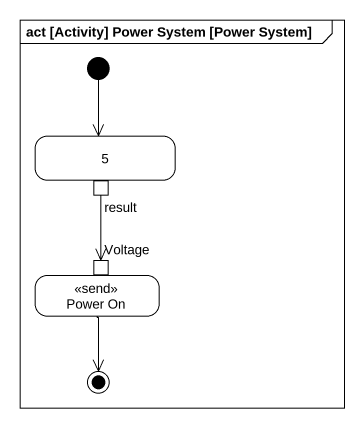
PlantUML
@startuml
mainframe act [Activity] Power System [Power System]
hide empty description
state "5" as s5 {
  state result <<outputPin>>
}
state "Power On" as Power_On <<send>> {
  state Voltage <<inputPin>>
}
[*] --> s5
result --> Voltage
Power_On --> [*]
@enduml
